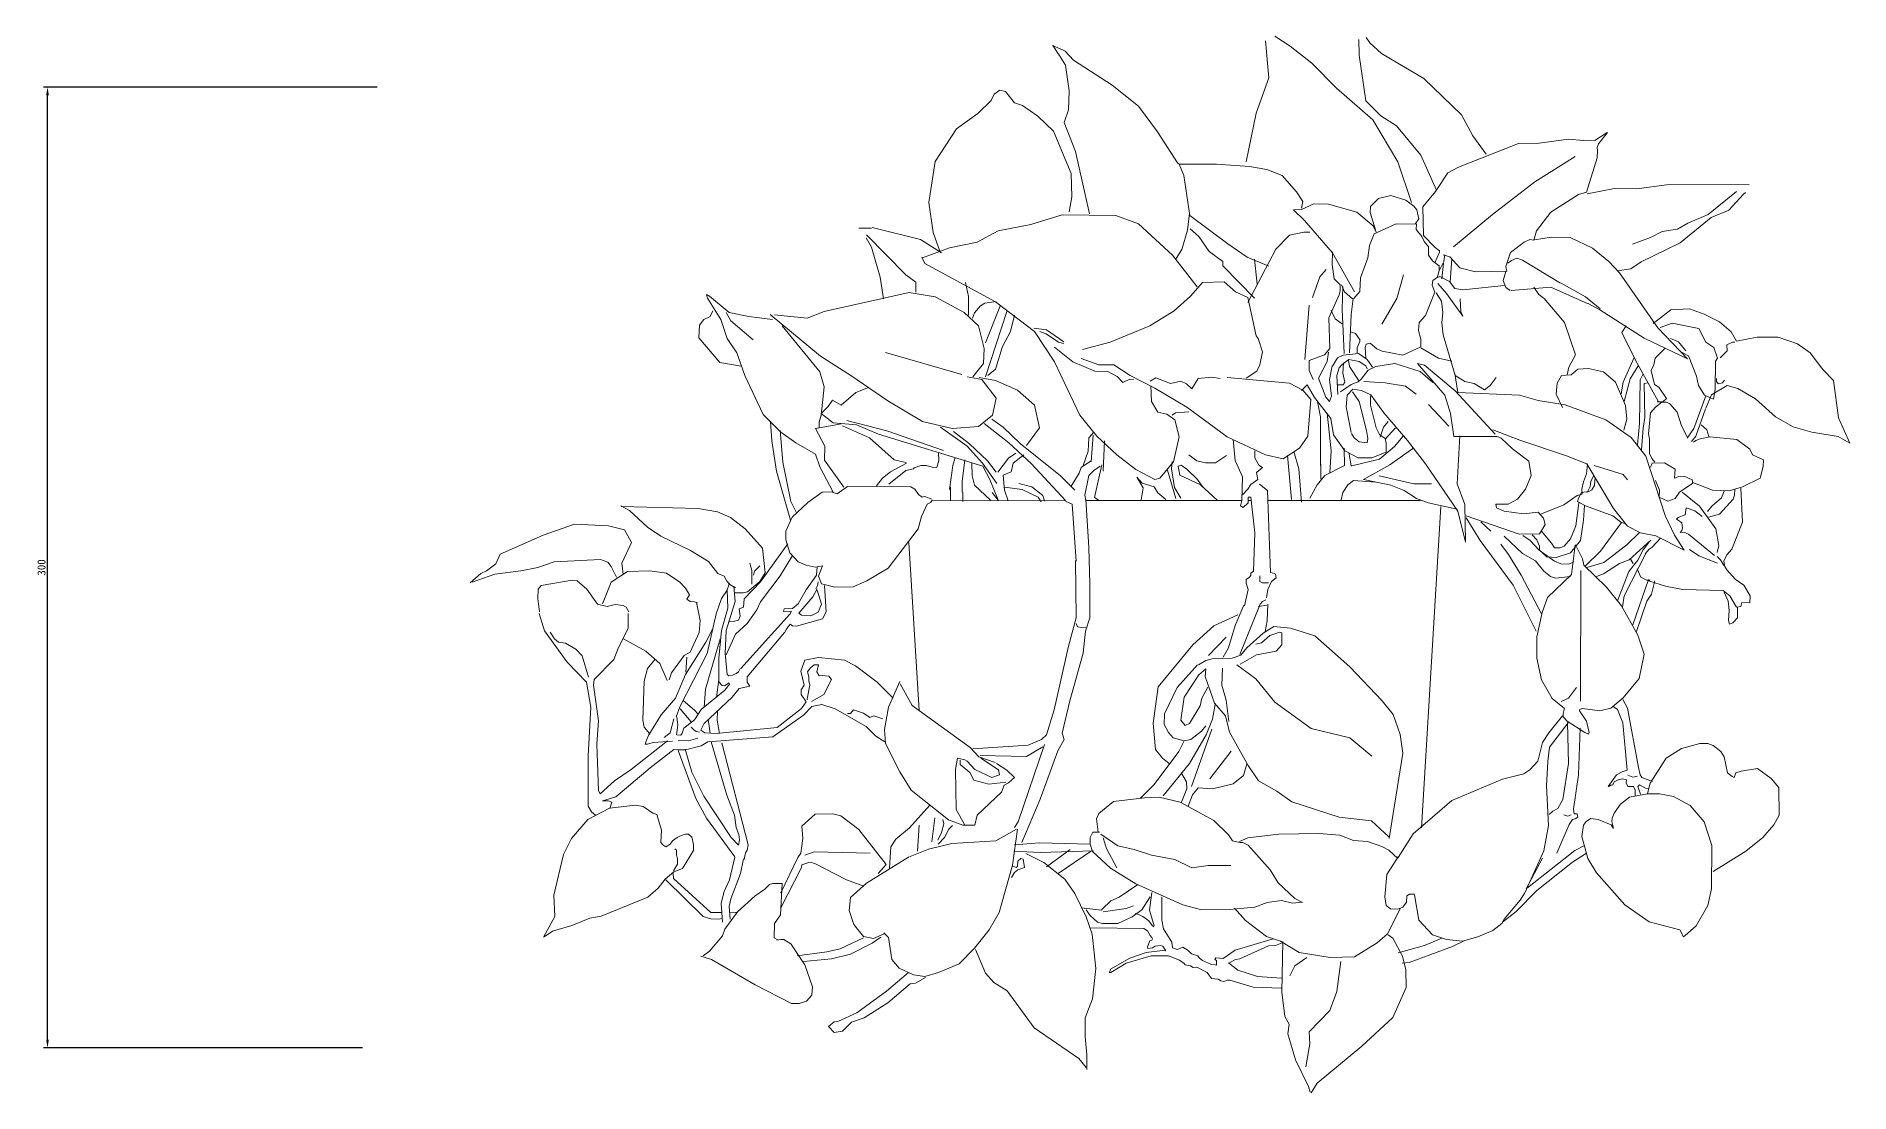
# Model space of a CAD drawing. Header units: millimetres. Extents: x -63086 to 83971, y -129912 to 13382.
# Drawn here: x 47505 to 48071, y -40457 to -40127 of the extents above; entities that cross this region are included whole.
import ezdxf

# ---------------------------------------------------------------- set-up
doc = ezdxf.new("R2010")
doc.units = ezdxf.units.MM
doc.layers.get('0').update_dxf_attribs({"lineweight": 0})
doc.layers.add('観葉植物', color=92, linetype='Continuous', lineweight=9)
doc.styles.get("Standard").update_dxf_attribs({"font": 'MS Mincho.ttf'})
doc.dimstyles.new('ISO-25', dxfattribs={"dimtxt": 2.5, "dimasz": 2.5, "dimexe": 1.25, "dimexo": 0.625, "dimtad": 1, "dimtxsty": 'Standard', "dimcen": 2.5, "dimadec": 0, "dimazin": 0, "dimtfac": 1, "dimtmove": 0, "dimatfit": 3, "dimfxl": 1, "dimarcsym": 0})

# ---------------------------------------------------------------- blocks, each defined once
blk = doc.blocks.new('*D1045')
at = {"layer": 'Defpoints', "color": 0, "ltscale": 10, "transparency": 16777216}
for p in [(47508.05, -40142.64), (47611.65, -40142.64), (47607.12, -40442.64)]:
    blk.add_point(p, dxfattribs=at)
at = {"layer": '観葉植物', "color": 0, "lineweight": -2, "ltscale": 10, "transparency": 16777216}
for p, q in [((47611.03, -40142.64), (47506.8, -40142.64)), ((47508.05, -40440.14), (47508.05, -40145.14)), ((47606.49, -40442.64), (47506.8, -40442.64))]:
    blk.add_line(p, q, dxfattribs=at)
at = {"layer": '観葉植物', "color": 0, "ltscale": 10, "transparency": 16777216}
for points in [[(47507.63, -40145.14), (47508.46, -40145.14), (47508.05, -40142.64)], [(47507.63, -40440.14), (47508.46, -40440.14), (47508.05, -40442.64)]]:
    blk.add_solid(points, dxfattribs=at)
at = {"layer": '観葉植物', "color": 0, "ltscale": 10, "transparency": 16777216, "insert": (47506.17, -40292.64), "char_height": 2.5, "attachment_point": 5, "rotation": 90}
blk.add_mtext('300', dxfattribs=at)
blk = doc.blocks.new('ポトス（CAD素材.com）')
at = {"color": 0, "linetype": 'ByBlock', "lineweight": -2}
for points in [[(-36.64, 266.59), (-40.69, 268.37)], [(-38.69, 265.4), (-40.64, 268.37)], [(-36.74, 266.59), (-34.21, 263.79), (-22.04, 256.04), (-13.86, 249.41), (-7.88, 241.44), (-1.69, 231.71), (-1.02, 231.26)], [(25.84, 269.83), (26.82, 258.25), (22.93, 247.27), (19.74, 232.05)], [(71.43, 219.31), (67.18, 232.05), (59.39, 245.15), (48.06, 255.06), (40.27, 262.85), (33.55, 268.16), (28.78, 271.27)], [(79.3, 223.21), (74.33, 234.14), (66.72, 243.27), (61.88, 246.45), (57.18, 251.15), (55.1, 265.39), (54.99, 270.29)], [(57.3, 270.88), (58.42, 269.26), (62.02, 265.94), (75.29, 258.06), (87.05, 246.72), (90.64, 240.22), (94.79, 234.42)], [(-29.12, 215.77), (-33.55, 235.25), (-37.09, 244.32), (-35.76, 248.3), (-35.54, 254.27), (-36.65, 262.24), (-38.7, 265.63)], [(-75.81, 203.83), (-78.02, 210.02), (-79.35, 219.31), (-77.36, 232.15), (-70.72, 242.33), (-64.08, 247.19), (-59.88, 251.18), (-58.99, 253.17), (-57.22, 254.49), (-55.45, 254.05), (-52.58, 250.51), (-50.14, 249.63), (-45.28, 246.31), (-40.41, 241.66), (-34.88, 228.39), (-34.66, 221.08), (-35.54, 216.44)], [(78.7, 200.56), (80.22, 203.88), (80.22, 204.3), (78.83, 205.27), (75.24, 209), (74.96, 217.99), (78.97, 222.83), (82.84, 228.64), (86.16, 230.43), (104.83, 237.76), (111.33, 237.9), (120.46, 239.14), (125.21, 238.77)], [(132.63, 241.25), (128.71, 238.76), (125.24, 238.79)], [(129.56, 235.62), (129.49, 236.56), (129.86, 237.71), (132.66, 241.22)], [(81.32, 203.05), (83.4, 202.36), (86.58, 198.9), (91.42, 197.66), (101.24, 197.94), (100.96, 199.32), (102.34, 203.74), (106.63, 206.92), (108.43, 207.75), (109.67, 207.62), (110.5, 210.52), (114.93, 216.33), (123.64, 221.86), (126.13, 222.55), (129.45, 233.34), (129.52, 235.66)], [(84.56, 205.51), (96.73, 215.61), (110, 225.84), (122.59, 233.72)], [(37.09, 217.54), (37.44, 219.66), (35.51, 222.69), (31.07, 227.8), (26.28, 229.63), (20.8, 230.64), (10.54, 231.34), (-1.15, 231.34), (0.27, 227.8), (2.16, 215.31), (14.07, 206.4), (20.09, 202.31), (26.82, 199.48)], [(72.61, 212.59), (73.72, 214.25), (73.16, 217.02), (72.2, 218.26), (69.71, 220.06), (65.01, 221.58), (61.13, 220.61), (58.64, 218.13), (58.51, 216.19), (60.17, 210.8)], [(126.32, 222.11), (134.89, 223.77), (141.81, 223.63), (151.07, 224.87), (176.93, 225.01)], [(175.83, 222.48), (175.13, 221.97), (170.57, 216.99), (165.04, 214.64), (155.36, 206.76), (143.19, 200.81), (140.01, 198.6), (135.72, 198.05)], [(140.5, 206.3), (146.17, 208.38), (149.76, 210.31), (154.6, 211.01), (157.78, 212.94), (164.14, 215.57), (172.99, 222.76)], [(-81.34, 202.06), (-72.93, 205.15), (-64.3, 206.92), (-57.67, 210.46), (-47.49, 212.46), (-37.75, 215.55), (-20.94, 215.33), (-13.86, 212.68), (-3.24, 202.94), (4.51, 192.99)], [(2.07, 216), (1.41, 210.69), (-0.36, 204.71), (-2.13, 201.84)], [(60.44, 210.11), (59.47, 212.04), (54.36, 216.33), (45.51, 218.82), (40.94, 218.96), (37.07, 217.16), (34.58, 217.02), (38.04, 213.7), (46.75, 203.61), (53.67, 191.44)], [(-97.28, 211.33), (-101.25, 211.33)], [(-97.09, 211.54), (-82, 207.81), (-75.37, 203.61)], [(22.43, 189.45), (12.47, 199.62), (12.47, 200.95), (8.27, 204.05), (4.95, 208.69), (2.29, 211.13)], [(20.35, 188.14), (29.06, 204.73), (33.34, 209.16), (37.77, 210.13), (39.71, 210.13)], [(53.39, 189.36), (55.33, 191.58), (55.46, 195.86), (57.81, 202.08), (58.37, 205.96), (59.75, 209.55), (66.66, 212.73), (73.03, 212.59), (72.89, 210.94), (74.69, 208.72), (75.38, 207.2), (76.76, 205.54), (76.76, 202.91), (78, 201.12), (80.08, 199.6), (80.08, 198.21), (79.53, 196), (78.14, 195.03), (77.87, 193.51), (78.7, 191.3), (75.79, 184.11), (73.86, 181.9), (73.58, 179.41), (74.41, 176.64), (74.41, 174.29), (68.74, 171.66), (62.24, 172.91), (60.58, 173.6), (58.51, 175.4)], [(-93.51, 189.22), (-94.61, 196.08), (-97.27, 205.38), (-98.96, 208.34)], [(-83.47, 191.32), (-83.47, 194.52), (-86.58, 196.77), (-98.85, 209.22)], [(109.86, 207.73), (115.12, 208.56), (121.07, 208.42), (127.98, 205.1), (133.1, 200.95), (136.41, 197.36), (148.45, 180.21), (157.71, 170.53), (144.16, 177.03), (130.33, 185.88), (126.6, 187.81)], [(-10.05, 162.05), (-9.83, 157.19), (-7.84, 153.87), (-4.96, 153.2), (-2.53, 151.43), (-1.2, 146.12), (-2.97, 138.38), (-7.18, 133.29), (-8.72, 132.85), (-14.7, 135.95), (-20.67, 140.59), (-26.87, 146.35), (-32.18, 152.98), (-40.14, 169.58), (-46.34, 179.09), (-58.51, 188.38), (-80.63, 200.33), (-81.52, 202.32)], [(22.4, 201.68), (23.23, 193.8)], [(40.67, 164.08), (39.43, 166.84), (39.43, 170.03), (44.27, 171.82), (45.93, 173.76), (45.65, 183.3), (48.83, 190.49), (49.11, 191.74), (49.11, 193.67), (47.31, 195.47), (46.62, 200.03), (46.76, 203.9)], [(44.76, 198.39), (42.83, 196.18), (40.48, 189.68)], [(81.87, 202.97), (81.55, 200.92), (80.14, 198)], [(81.44, 200.44), (80.95, 195.52)], [(84.09, 201.73), (83.49, 194.55)], [(101.57, 200.4), (102.67, 201.23), (104.33, 201.92), (106.13, 201.37), (118.02, 194.18)], [(-67.96, 194.41), (-66.99, 189.98), (-66.99, 184.18)], [(19.82, 164.49), (23.14, 166.7), (24.02, 168.69), (24.91, 172.67), (23.58, 176.88), (22.91, 177.76), (20.26, 189.71), (16.5, 191.48), (12.96, 194.58), (6.1, 194.36), (2.34, 190.15), (-2.75, 185.51), (-10.27, 180.86), (-22.66, 175.77), (-31.4, 173.45)], [(49.52, 193.67), (50.49, 191.46), (52.98, 189.25)], [(50.36, 172.23), (49.81, 186.06), (49.94, 193.11)], [(62.21, 181.38), (66.91, 189.4), (68.99, 196.73)], [(79.01, 195.69), (80.25, 196.24), (83.29, 194.72), (84.95, 192.51), (87.44, 192.1), (100.44, 193.48)], [(86.66, 189.3), (86.84, 185.32), (87.44, 183.85), (82.43, 190.94), (79.66, 194.05)], [(102.26, 191.82), (100.88, 192.79), (100.05, 195), (100.88, 197.77)], [(102.54, 191.82), (114.98, 192.93), (126.6, 187.68)], [(109.7, 192.92), (111.23, 190.57), (112.88, 189.33), (119.25, 181.86), (122.7, 171.77), (120.63, 167.9), (120.08, 165.54)], [(118.22, 194.13), (125.83, 189.9), (130.41, 186.09)], [(-147.75, 190.03), (-148.83, 190.58)], [(-148.37, 189.38), (-148.49, 189.48), (-148.83, 190.52)], [(-109.23, 128.84), (-113.43, 136.81), (-114.76, 140.79), (-120.96, 144.33), (-125.6, 147.65), (-131.13, 153.18), (-136.89, 165.35), (-139.32, 172.43), (-142.42, 176.85), (-144.41, 182.83), (-148.53, 189.52)], [(-147.86, 190.05), (-141.75, 185.04), (-135.56, 183.71), (-128.26, 182.83)], [(-65.64, 164.91), (-62.32, 169.11), (-62.1, 173.76), (-63.87, 180.84), (-68.3, 185.04), (-77.37, 189.91), (-85.56, 191.24), (-112.11, 185.26), (-117.42, 183.27), (-127.59, 184.22)], [(-65.74, 183.21), (-65.05, 184.87), (-63.26, 187.08), (-61.87, 187.91), (-58.28, 188.46)], [(-61.66, 175.53), (-57.01, 187.25)], [(38.13, 170.32), (39.51, 187.33)], [(53.26, 189.38), (52.57, 184.4), (52.02, 172.37)], [(97.95, 164.72), (96.01, 162.23), (94.22, 160.84), (91.04, 162.78), (88.13, 163.47), (85.09, 165.27), (81.36, 177.99), (80.94, 181.72), (81.22, 185.04), (80.8, 188.5), (79.14, 191.13)], [(-137.99, 168.23), (-144.63, 169.33), (-151.27, 177.08), (-151.05, 181.06), (-149.72, 182.83), (-147.73, 183.71), (-146.84, 185.48)], [(-134.29, 176.44), (-141.2, 182.41), (-142.67, 185)], [(-128.92, 184.38), (-113.21, 171.32), (-103.7, 165.35), (-92.19, 157.38), (-81.35, 150.97), (-72.06, 148.75), (-63.87, 149.42), (-59.45, 152.96), (-58.34, 158.27), (-62.77, 164.02), (-67.41, 164.91)], [(-61.66, 164.91), (-55.02, 185.26)], [(-60.97, 165.31), (-58.54, 167.31), (-56.33, 174.39), (-53.89, 179.03), (-52.57, 184.12)], [(49.81, 181.49), (47.59, 183.02), (46.35, 185.64)], [(163.43, 155.14), (165.23, 159.29), (170.07, 162.19), (173.38, 161.22), (178.92, 158.04), (185.14, 152.37), (190.67, 149.33), (196.48, 147.67), (204.78, 146.29), (208.37, 144.21), (204.91, 152.1), (203.25, 163.71), (199.94, 167.17), (196.06, 172.42), (192.05, 175.19), (185.97, 177.26), (179.47, 177.26), (172.97, 176.02), (171.31, 178.92), (167.72, 182.1), (162.88, 184.45), (158.31, 186.11), (152.5, 185.84), (146.97, 181.55)], [(149.19, 180.31), (152.92, 181.69), (161.22, 180.03), (163.43, 175.74), (165.92, 174.08), (167.02, 170.76), (166.47, 169.8), (166.33, 160.95), (165.78, 157.9), (163.01, 159.15), (161.08, 162.19), (160.52, 165.09), (158.04, 171.46)], [(-125.16, 180.84), (-113.43, 166.46), (-112.11, 161.81), (-112.99, 152.96), (-113.65, 150.75), (-113.65, 148.98)], [(-37.2, 175.81), (-42.65, 179.59), (-46.54, 180.08)], [(-37.14, 175.27), (-38.87, 175.7), (-42.71, 178.35), (-44.65, 179.05)], [(55.19, 176.64), (53.94, 178.44), (52.42, 178.99)], [(54.51, 172.37), (54.51, 174.03), (55.34, 175.96), (55.34, 176.65)], [(138.54, 180.86), (137.15, 178.78), (141.58, 169.93), (148.49, 157.35)], [(152.41, 176.89), (154.92, 175.85), (157.16, 173)], [(167.88, 170.84), (170.04, 173), (169.96, 174.9), (171.77, 175.77), (172.46, 175.77)], [(-69.09, 165.58), (-92.95, 172.49)], [(-15.35, 164.19), (-16.73, 164.1), (-18.72, 163.15), (-20.53, 165.05), (-23.47, 166.52), (-27.45, 166.69), (-34.36, 169.63), (-40.15, 174.21)], [(-31.77, 170.6), (-26.2, 168.69), (-21.56, 168.69), (-16.47, 165.37), (-8.72, 161.39), (1.23, 155.42), (13.84, 146.12), (25.79, 140.59), (31.32, 139.27), (36.41, 142.58), (39.07, 146.35), (39.95, 157.85), (37.52, 160.73), (33.31, 162.94), (13.84, 164.71)], [(46.62, 168.36), (45.8, 164.07), (46.49, 158.82), (45.8, 157.16), (44.69, 158.54), (42.34, 164.49), (45.1, 169.74), (45.52, 172.64)], [(46.76, 168.22), (48.28, 170.85), (50.08, 171.68), (54.92, 172.23), (57.55, 170.29), (59.21, 167.94)], [(48.42, 159.37), (48.15, 165.31), (48.84, 167.67), (49.81, 168.77), (51.88, 170.29), (55.06, 169.74), (57.13, 168.36), (57.55, 167.39)], [(51.74, 170.15), (52.02, 168.08), (55.06, 163.52)], [(58.38, 175.41), (57.27, 175.13), (57, 174.03), (57.13, 170.71)], [(74.39, 173.94), (79.92, 170.76), (84.07, 169.8)], [(141.02, 170.9), (137.56, 163.21), (136.96, 159.58)], [(150.71, 173.81), (147.53, 170.76), (147.11, 168.69), (146.28, 166.89), (147.39, 162.47), (148.77, 161.64), (151.12, 158.18), (150.02, 157.07), (148.22, 157.07)], [(158.01, 171.43), (155.42, 172.81)], [(-63.65, 164.69), (-58.56, 163.8), (-51.7, 160.7), (-46.39, 156.06), (-44.84, 148.98), (-48.83, 143.44)], [(11.66, 164.34), (9.04, 164.76), (4.75, 164.34), (2.81, 161.16), (1.15, 162.68), (-0.64, 163.51), (-3.83, 162.82), (-8.39, 164.62), (-10.19, 163.51)], [(50.22, 169.32), (49.94, 166.01), (50.64, 163.24), (50.08, 162.41), (48.28, 162.41)], [(49.22, 160.25), (52.54, 162.47), (54.75, 163.3), (55.72, 164.13), (57.94, 167.03), (60.29, 168.14), (66.23, 169.1), (74.11, 166.62), (78.12, 163.16)], [(88.5, 121.54), (105.09, 115.73), (111.45, 115.87), (113.25, 118.77), (112.7, 120.71), (111.04, 122.64), (106.47, 122.09), (100.39, 122.92), (98.04, 124.02), (97.76, 125.13), (101.63, 125.13), (104.54, 126.65), (107.03, 129.83), (108.82, 134.12), (108.13, 138.54), (103.02, 142.42), (99.42, 145.73), (98.18, 146.29), (84.62, 146.29), (83.66, 153.48), (81.86, 159.15), (73.28, 169.1), (75.5, 168.55), (85.04, 160.53), (97.62, 146.98)], [(85.01, 165.96), (85.97, 160.01), (105.2, 159.18), (111, 157.52), (119.44, 156.14), (132.16, 151.44), (140.04, 145.91), (144.61, 140.1), (150.69, 121.57), (153.6, 115.49), (156.64, 110.78), (147.79, 115.21), (142.95, 116.18), (138.94, 118.25), (134.51, 123.78), (126.22, 137.75), (119.85, 140.24), (105.33, 145.08), (96.9, 148.4)], [(118.58, 155.31), (116.65, 159.46), (116.92, 162.92), (118.31, 165.27), (121.35, 165.54), (123.42, 167.34), (126.74, 167.48), (131.44, 166.51), (135.18, 163.19), (138.36, 156), (138.77, 151.72), (137.8, 148.26)], [(142.23, 168.39), (139.81, 164.33), (137.91, 157.24)], [(143.79, 165.8), (142.84, 163.98), (142.66, 150.33), (142.06, 143.67)], [(169.26, 163.84), (168.57, 162.98), (167.28, 162.72), (166.76, 163.41), (166.76, 164.36)], [(-57.6, 126.19), (-60.33, 132.82), (-62.54, 137.03), (-95.07, 146.98), (-101.93, 149.86), (-109.23, 150.52), (-112.99, 153.4), (-110.78, 155.61), (-109.45, 157.6), (-106.8, 156.06), (-102.15, 160.04), (-98.17, 161.59)], [(37.08, 160.61), (38.88, 162.41), (41.09, 158.4), (46.21, 151.9), (47.04, 146.78), (50.64, 141.81), (54.78, 139.59), (59.07, 139.59), (63.5, 141.39), (63.5, 144.16), (63.22, 145.68), (61.42, 146.92), (60.45, 149), (58.66, 156.05), (58.66, 158.95)], [(52.54, 147.53), (51.02, 155.55), (51.3, 159.15), (53.1, 161.08), (55.86, 160.67), (58.76, 159.29), (62.77, 153.62), (70.24, 145.04), (75.77, 137.71), (85.87, 122.92), (88.36, 113.24), (88.08, 124.99), (85.73, 131.49), (86.56, 146.43)], [(52.99, 160.2), (55.06, 157.16), (57.41, 148.17), (57.83, 145.68), (57.55, 144.3), (55.06, 144.57), (53.54, 145.82), (52.71, 147.2)], [(56.54, 163.46), (63.18, 163.04), (69.54, 161.94), (72.86, 159.45)], [(145.26, 163.03), (144.13, 162.86), (144.39, 152.23), (143.79, 148.86), (143.27, 142.12)], [(163.37, 158.94), (159.66, 148.74), (157.58, 145.71)], [(1.9, 153.98), (-2.26, 153.71), (-3.34, 152.9)], [(42.06, 157.16), (43.03, 152.45), (43.03, 137.24)], [(45.1, 153.56), (46.35, 141.81), (45.93, 134.89)], [(76.73, 156.27), (83.09, 149.49)], [(157.53, 146.18), (155.8, 149.64), (154.42, 153.87), (152.17, 156.47), (151.13, 156.98), (149.66, 156.98), (147.68, 155.43), (146.12, 153.61), (145.52, 147.13), (145.77, 145.49), (145.77, 140.91), (146.55, 139.35), (147.5, 138.23)], [(163.29, 154.88), (160.26, 146.32), (158.96, 144.68)], [(-122.64, 120.12), (-126.93, 135.47), (-128.45, 144.88), (-128.86, 151.1)], [(-125.82, 148.19), (-124.99, 138.24), (-122.5, 125.93), (-120.84, 122.61)], [(-105.91, 130.39), (-111.93, 138.89), (-111.88, 143.22), (-114.76, 148.75), (-106.65, 150.25)], [(-106.35, 149.64), (-97.95, 145.88), (-90.2, 139.02), (-86.44, 138.13)], [(-74.8, 141.94), (-92.44, 148.07), (-104.97, 151.27)], [(-58.12, 131.63), (-62.62, 137.93), (-67.37, 143.29), (-75.75, 149.17)], [(-58.38, 135.16), (-61.06, 138.7), (-66.67, 143.97), (-71.69, 147.86)], [(-36.69, 126.28), (-47.28, 137.69), (-54.36, 144.33), (-62.1, 150.3)], [(-33.78, 129.51), (-38.21, 133.93), (-50.82, 144.11), (-56.13, 149.2), (-59.67, 151.63)], [(-27.79, 147.61), (-29.33, 145.84), (-29.56, 141.64), (-31.1, 137.22)], [(61.7, 146.09), (62.67, 149.14), (64.19, 150.93)], [(63.22, 145.4), (66.4, 149)], [(161.99, 149.95), (163.72, 148.39), (164.32, 146.23)], [(-28.01, 146.73), (-28.67, 138.32)], [(-24.47, 144.96), (-24.91, 135.45)], [(15.68, 145.36), (16.37, 138.79), (18.61, 133.69), (18.44, 126.26), (18.01, 124.61), (18.87, 124.1), (20.43, 125.57), (20.43, 127.29), (21.29, 127.29), (22.5, 116.14), (22.07, 104.22), (21.21, 103.61), (21.21, 102.83), (20.86, 102.32), (19.82, 101.62), (19.82, 100.41), (20.43, 98.51), (19.31, 93.33)], [(18.61, 128.07), (20.34, 129.8), (21.29, 131.27), (23.45, 132.82), (23.02, 134.99), (24.92, 136.63), (23.71, 137.32), (22.5, 139.57), (22.5, 141.81)], [(39.71, 127.01), (41.92, 131.16), (44.41, 134.06), (50.5, 137.24), (50.36, 142.64)], [(68.89, 146.37), (66.12, 143.19), (61.42, 139.18), (52.85, 137.1), (52.57, 137.1), (51.88, 141.25)], [(71.9, 142.55), (64.71, 137.44), (56.41, 132.87), (64.99, 131.08), (69.14, 129.42), (73.01, 126.93), (76.6, 125.55), (85.73, 123.61)], [(159.6, 144.45), (160.29, 145.06), (161.59, 145.58), (164.7, 146.18), (173.09, 145.32), (177.15, 142.29), (178.01, 140.56), (181.38, 139.01), (181.3, 136.93), (180.35, 133.3), (174.9, 130.54), (170.67, 129.33), (165.48, 129.5), (159.34, 131.92)], [(-95.73, 130.84), (-93.84, 133.22), (-91.3, 135.27), (-86.38, 137.92)], [(-91.84, 131.38), (-86.55, 135.65), (-84.17, 136.14), (-83.95, 136.46), (-81.85, 137.16), (-80.06, 137.22), (-78.28, 136.68), (-76.82, 136.62), (-76.23, 138.73), (-76.34, 141.16)], [(-72.94, 129.73), (-71.84, 137.25), (-71.17, 139.68)], [(-68.96, 128.84), (-68.96, 132.16), (-68.08, 139.02)], [(-65.97, 138.02), (-65.8, 133.97), (-65.05, 131.11), (-60.1, 126.34)], [(-57.86, 135.08), (-54.49, 139.49), (-52.16, 141.05)], [(-49.71, 140.57), (-53.03, 137.91), (-53.69, 135.26), (-56.13, 134.15), (-55.69, 129.51), (-54.63, 126.15)], [(-28.89, 138.54), (-31.77, 136.55), (-32.43, 134.78), (-34.87, 130.8)], [(-25.79, 136.99), (-27.79, 135.67), (-29.33, 134.12), (-30.66, 127.92), (-30.32, 126.3)], [(-25.35, 137.44), (-27.56, 127.26), (-26.14, 126.28)], [(-0.64, 126.97), (-2.64, 130.32), (-3.56, 136.21), (-3.29, 138.48)], [(10.76, 126.39), (5.49, 131.14), (-0.91, 134.16), (-1.43, 137.02), (-0.56, 137.28), (1.25, 136.07), (4.62, 132.87), (6.26, 130.45)], [(1.9, 140.53), (4.33, 138.69), (7.03, 138.04), (10.22, 137.99), (13.67, 140.31)], [(33.9, 126.6), (32.66, 140.29)], [(34.73, 141.53), (36.25, 136.14), (37.08, 125.77)], [(43.07, 137.58), (43.16, 132.91)], [(111.58, 121.95), (119.01, 124.89), (123.25, 127.83), (124.8, 128.26), (124.71, 129.81), (125.15, 132.15), (126.1, 134.65), (126.44, 137.77)], [(128.54, 137.26), (137.53, 134.4), (138.91, 132.76)], [(146.14, 136.72), (146.66, 137.93), (150.46, 138.02), (153.83, 136.03), (153.66, 133.26), (154.95, 133.78), (156.59, 133.87), (159.1, 132.74), (159.36, 131.71), (155.21, 128.86), (153.83, 126.87), (151.58, 126.09), (148.82, 127.3), (148.9, 129.55), (147.69, 132.57)], [(-78.46, 126.65), (-80.62, 127.51), (-81.48, 127.34), (-82.6, 128.12), (-83.73, 129.84), (-85.02, 130.54), (-104.82, 130.62), (-108.01, 128.38), (-109.92, 128.98), (-112.68, 128.89), (-117.18, 125.61), (-122.1, 121.03), (-124.09, 116.71), (-124, 114.03), (-122.79, 109.97), (-120.2, 107.11), (-117.69, 106.08), (-114.93, 105.47), (-112.6, 105.82), (-113.89, 102.62), (-112.94, 100.29), (-108.71, 99.25), (-103, 99.34), (-98.77, 101.15), (-92.03, 105.13), (-82.69, 117.4), (-81.65, 121.29), (-79.84, 125.18), (-78.89, 125.61), (-78.2, 126.39)], [(-72.65, 130.51), (-72.65, 126.22)], [(-44.32, 125.85), (-45.19, 127.32), (-50.2, 129.74), (-55.73, 130.43)], [(-51.24, 131.55), (-47.18, 130.51), (-43.8, 127.84), (-43.2, 126.11)], [(-5.32, 126.56), (-7.82, 128.63), (-8.95, 130.54), (-12.75, 131.66), (-14.39, 133.56), (-12.4, 130.19), (-13.01, 126.47)], [(-2.21, 126.92), (-4.8, 135.72)], [(23.97, 131.36), (26.48, 129.37), (27.43, 103.79), (28.29, 103.61), (28.9, 103.27), (29.16, 102.14), (27.69, 100.93), (26.57, 98.51), (26.13, 95.83)], [(60.27, 132.05), (53.36, 132.57), (51.54, 131.18), (49.99, 128.76), (49.47, 126.52)], [(77.7, 131.52), (72.17, 131.52), (61.38, 134.01)], [(128.78, 133.36), (128.6, 130.94), (127.74, 129.64), (126.88, 129.12), (124.54, 128.78), (123.59, 126.96), (123.33, 125.93), (125.84, 124.63), (134.31, 121.52), (136.81, 119.53), (138.37, 119.01)], [(128.45, 134.23), (127.5, 132.16), (127.24, 130.6), (126.38, 128.79)], [(-36.64, 126.14), (-78.36, 126.28)], [(-68.78, 128.85), (-68.78, 125.95)], [(-59.54, 128.73), (-57.7, 126.41)], [(-36.63, 126.04), (-34.55, 125.09), (-33.34, 107.29)], [(-30.32, 126.65), (-29.37, 111.61), (-29.11, 100.29)], [(18.44, 126.27), (-30.3, 126.27)], [(21.5, 126.26), (20.43, 126.26)], [(74.27, 126.26), (26.56, 126.26)], [(125.49, 124.72), (125.23, 120.14), (124.28, 113.83), (121.17, 109.94), (116.68, 108.47), (113.74, 108.73), (111.4, 110.8), (111.4, 112.01), (110.63, 114), (109.16, 115.55)], [(123.68, 125.58), (122.81, 118.41), (121.08, 114.26), (119.1, 112.01), (117.89, 111.49), (116.16, 111.49), (115.21, 112.96), (111.92, 116.76)], [(155.99, 128.86), (161.43, 124.53), (166.53, 117.45), (167.48, 112.18), (166.97, 110.01)], [(163.98, 122.82), (165.27, 124.47), (168.3, 127.06), (169.16, 129.22)], [(164.23, 121.09), (167.69, 121.96), (171.93, 126.71), (172.36, 127.92), (172.44, 129.82)], [(174.39, 130.09), (174.83, 119.47), (171.51, 111.06), (169.96, 109.29), (169.08, 107.3), (169.3, 105.53)], [(-175.63, 124.61), (-172.88, 123.2), (-167.31, 117.91), (-163.15, 115.1), (-153.86, 110.62), (-148.25, 107.27), (-145.33, 103.43), (-143.33, 102.62), (-142.47, 101.05), (-141.55, 100.03), (-139.82, 99)], [(-140.03, 97.41), (-137.33, 97.46), (-136.04, 97.73), (-132.2, 100.97), (-130.53, 103.67), (-131.39, 111.4), (-136.79, 117.39), (-141.39, 120.99), (-145.38, 122.77), (-151.49, 123.8), (-175.52, 124.44)], [(80.57, 124.44), (74.59, 23.99)], [(88.52, 120.89), (92.95, 113.83), (103.18, 99.87), (110.37, 85.48)], [(96.26, 116.74), (93.08, 119.64)], [(137.07, 119.44), (130.51, 110.46), (125.75, 105.79)], [(166.14, 109.08), (158.01, 115.74), (156.54, 116.34), (155.42, 116.25), (155.94, 116.95), (156.11, 117.64), (155.94, 119.28), (154.81, 120.14), (154.21, 120.4), (154.81, 120.92), (156.97, 121.79), (157.23, 123.95), (160, 123), (162.25, 121.27)], [(-174.86, 103.15), (-175.28, 106.75), (-172.24, 113.11), (-174.45, 117.12), (-179.43, 118.36), (-190.07, 118.92), (-199.89, 115.46), (-213.31, 109.51), (-214.69, 106.47), (-217.59, 104.26), (-219.39, 103.43), (-222.71, 100.53)], [(100.43, 115.12), (106.13, 109.68), (110.19, 107.43), (112.79, 104.23), (114.86, 102.5), (116.42, 102.07), (121.17, 102.5)], [(106.22, 115.38), (108.55, 113.74), (111.32, 110.8), (116.16, 107.34), (118.06, 106.48), (120.57, 106.39), (122.21, 107.17)], [(142.6, 116.16), (138.72, 112.44), (131.54, 106.91), (126.27, 105.36)], [(146.23, 113.91), (139.49, 107.78), (136.47, 106.57), (131.46, 103.37), (129.21, 102.59)], [(145.8, 113.48), (143.81, 110.89), (142.17, 107.6), (139.32, 104.06), (135.78, 94.98)], [(149.11, 114.44), (146.6, 111.67), (145.74, 111.07), (144.44, 109.6)], [(-222.02, 100.8), (-214.97, 103.29), (-206.81, 104.26), (-201.55, 105.37), (-196.44, 107.16), (-181.92, 107.86), (-179.7, 107.03), (-178.6, 105.64), (-176.94, 102.32)], [(-142.66, 78.08), (-139.81, 84.48), (-136.18, 87.85), (-133.15, 92.08), (-131.94, 94.67), (-125.81, 102.71), (-122, 109.11)], [(-123.47, 112.74), (-131.94, 100.9), (-137.04, 95.54), (-137.3, 92.94), (-138.6, 92.43), (-138.34, 90.18), (-138.86, 88.88), (-140.5, 88.45), (-141.62, 88.36)], [(-85.6, 113.15), (-82.39, 60.73)], [(112.03, 90.88), (105.67, 102.91), (101.8, 109.41), (99.31, 112.59)], [(122.54, 112.31), (121.43, 103.19), (113.96, 95.99), (112.31, 91.29), (110.65, 83.69), (110.65, 77.05), (112.03, 70.27), (115.35, 64.47), (119.22, 61.29)], [(122.68, 112.45), (124.89, 108.02), (125.3, 106.09), (132.36, 99.17), (137.06, 93.37), (142.17, 84.24), (144.11, 78.29), (142.59, 70.69), (137.61, 64.6), (133.74, 61.42), (130.28, 60.59), (124.89, 61.29), (124.2, 61.15)], [(144.77, 109.94), (137.94, 96.45), (137.33, 93)], [(139.75, 108.12), (140.7, 106.57)], [(158.27, 110.98), (161.21, 108.99), (167.09, 106.75)], [(166.91, 108.82), (168.04, 107.7), (169.07, 105.97)], [(-151.63, 94.3), (-152.6, 94.58), (-153.98, 94.72), (-154.95, 95.41), (-154.12, 96.79), (-155.36, 98.87), (-157.16, 100.8), (-161.31, 103.57), (-166.57, 104.26), (-173.48, 104.12), (-178.6, 100.8), (-181.36, 94.03)], [(-114.22, 105.56), (-114.48, 102.97), (-117.68, 98.39), (-120.19, 93.98), (-121.92, 92.51), (-124.6, 92.43), (-124.77, 91.65), (-122.26, 91.73), (-122.78, 90.78), (-138.16, 73.84)], [(-134.63, 100.18), (-134.63, 104.42), (-135.32, 106.75)], [(-134.11, 102.95), (-133.86, 104.24), (-132.21, 105.89)], [(-33.53, 107.55), (-33.31, 89.63), (-35.74, 80.78), (-40.17, 60.87), (-42.6, 53.13), (-44.15, 51.58), (-48.35, 49.81), (-65.61, 48.7)], [(26.81, 100.54), (24.87, 100.54), (24.04, 100.96), (24.04, 102.75)], [(124.2, 63.64), (124.34, 104.43)], [(141.91, 104.92), (143.12, 102.33), (145.02, 101.38), (145.98, 101.38)], [(145.54, 101.21), (150.82, 99.48), (156.09, 98.53), (168.79, 98.18), (170.87, 96.45), (172.94, 93), (174.32, 93.17), (174.67, 94.38), (177.18, 94.29), (177.26, 96.45), (175.27, 99.82), (172.6, 101.73), (169.92, 104.66), (169.31, 105.7)], [(-173.07, 91.54), (-173.89, 92.92), (-174.86, 93.47), (-177.35, 93.75), (-179.84, 93.2), (-182.88, 93.89), (-186.2, 98.59), (-189.24, 101.22), (-190.77, 101.36), (-200.45, 99.7), (-201.41, 98.59), (-201.55, 95.69), (-201, 91.54)], [(-142.37, 98.31), (-144.16, 95.69), (-145.82, 90.85), (-148.59, 78.54), (-157.16, 61.81), (-158.27, 58.76)], [(-141.74, 69.32), (-143.21, 68.37), (-143.9, 68.54), (-144.94, 69.66), (-145.03, 77.01), (-144.16, 85.65), (-142.17, 92.65), (-142.35, 98.36), (-141.83, 99.82), (-141.74, 100.52)], [(-138.29, 73.81), (-138.89, 72.77), (-139.58, 72.25), (-140.71, 71.74), (-141.83, 71.56), (-142.43, 71.91), (-143.04, 78.48), (-142.69, 85.65), (-139.93, 94.73), (-140.27, 99.48)], [(-111.98, 99.77), (-111.46, 91.48), (-112.63, 89.34), (-120.71, 86.98), (-122, 87.15), (-122.69, 87.67), (-123.99, 85.94), (-124.34, 85.08)], [(-114.22, 98.3), (-112.93, 93.9), (-113.96, 91.39), (-116.21, 90.27), (-119.15, 90.44), (-120.01, 91.04), (-115.61, 96.14), (-114.31, 98.65)], [(-114.67, 98.71), (-114.15, 99.75), (-113.98, 100.87)], [(-29.1, 100.7), (-29.1, 89.63), (-30.43, 85.43), (-31.1, 78.57), (-35.3, 63.75), (-37.73, 53.57), (-37.07, 51.58), (-39.06, 48.04), (-44.59, 32.99), (-50.34, 19.5)], [(145.54, 101.64), (140.62, 87.47)], [(147.44, 101.21), (146.41, 97.06), (145.02, 94.81), (141.74, 85.39)], [(169.16, 97.67), (170.37, 94.82), (170.72, 91.97), (170.46, 88.77), (170.8, 87.65), (171.84, 88.08), (173.31, 89.64), (173.31, 92.92)], [(-183.56, 28.03), (-184.8, 29), (-185.77, 30.8), (-185.77, 46.56), (-184.94, 61.77), (-186.32, 69.52), (-192.41, 75.74), (-199.46, 85.56), (-201.12, 90.95)], [(-173.32, 90.95), (-173.32, 86.39), (-176.51, 79.89), (-177.75, 76.57), (-183.97, 70.35), (-184.11, 68.55), (-182.59, 57.49), (-183.14, 50.29), (-182.59, 35.64), (-182.04, 34.67), (-177.61, 38.68), (-172.36, 42.27), (-161.02, 51.26)], [(-160.48, 70.24), (-159.79, 72.45), (-155.78, 77.85), (-153.98, 78.95), (-151.08, 85.04), (-150.8, 88.77), (-151.91, 94.44)], [(19.06, 93.63), (16.3, 87.27), (14.22, 80.21), (12.56, 77.31)], [(25.98, 95.29), (24.87, 94.73), (24.18, 93.9), (17.82, 78.14)], [(26.25, 93.63), (23.63, 93.21)], [(26.53, 93.9), (26.39, 88.65), (25.7, 85.33)], [(-185.7, 71.09), (-187.64, 77.73), (-189.71, 79.8), (-192.89, 81.74), (-195.11, 82.02), (-196.35, 83.12), (-197.73, 85.2)], [(-166.84, 53.1), (-162.97, 59.32), (-158.55, 64.57), (-155.36, 71.9), (-149, 82), (-146.93, 86.14)], [(-90.49, 64.54), (-95.47, 69.52), (-102.25, 74.63), (-105.7, 76.43), (-113.86, 77.26), (-118.15, 76.43), (-119.39, 72.97), (-118.29, 68.55), (-119.26, 67.17), (-119.26, 65.64), (-117.73, 63.43), (-119.12, 61.36), (-126.72, 55.41), (-145.67, 53.48), (-149.4, 53.75), (-150.65, 54.58), (-149.54, 56.66), (-140.83, 64.81), (-138.62, 67.58), (-135.3, 68.27), (-136.13, 69.52), (-136.13, 71.18), (-124.51, 85)], [(-30.3, 86.71), (-31.55, 86.57), (-32.93, 86.85), (-33.34, 87.82)], [(17.13, 90.59), (9.66, 87.13), (3.16, 81.18), (-7.76, 68.05), (-9.28, 56.71), (-8.59, 48.55), (-6.38, 45.78), (-4.31, 44.12)], [(4.88, 74.9), (7.23, 76.29), (9.16, 76.84), (15.39, 76.98), (18.15, 77.95), (19.95, 80.3), (25.07, 84.86), (28.38, 86.94), (33.64, 86.38), (41.24, 84.03), (52.17, 74.35), (62.26, 63.7), (65.72, 59.42), (67.93, 53.19), (68.76, 47.39), (64.48, 20.7)], [(17.92, 75.21), (23.01, 78.09), (29.21, 79.2), (30.98, 81.19), (30.98, 84.95), (30.31, 85.17), (27.22, 84.06), (24.56, 81.85), (22.79, 81.41)], [(-174.72, 83.1), (-167.81, 79.23), (-163.39, 75.36), (-161.17, 70.1)], [(-144.59, 83.03), (-149.17, 67.3), (-149.6, 61.69)], [(13.5, 83.62), (7.97, 77.87)], [(-164.91, 76.74), (-167.26, 73.84), (-168.36, 69.83), (-168.78, 57.66), (-168.36, 55.45), (-166.57, 53.37), (-166.7, 53.23), (-167.26, 52.27), (-167.95, 50.19), (-167.26, 50.19), (-165.46, 50.74), (-159.51, 51.16)], [(-155.28, 72.61), (-155, 77.31)], [(-116.01, 63.49), (-112.14, 65.7), (-109.79, 70.4), (-110.62, 71.37), (-112.69, 71.64), (-113.66, 71.51), (-114.35, 72.75), (-113.8, 74.96), (-115.18, 74.96), (-116.42, 73.86), (-117.25, 72.75), (-116.84, 71.23), (-116.84, 69.99), (-116.56, 68.6), (-117.39, 64.32), (-117.39, 64.04)], [(4.54, 74.96), (-1.82, 67.91), (-5.69, 59.61), (-5.83, 56.29), (-4.44, 53.8), (-3.06, 52.14), (0.4, 51.18), (2.47, 51.59), (5.79, 54.22), (7.17, 55.88)], [(12.39, 73.89), (12.17, 68.58), (13.5, 63.93), (14.38, 57.29)], [(16.82, 74.99), (22.79, 70.57), (28.77, 63.27), (40.05, 55.08), (52.22, 52.2), (59.08, 46.45)], [(-158.07, 58.75), (-157.81, 56.15), (-158.24, 53.13), (-156.86, 52.96), (-156.43, 53.56), (-155.91, 55.12), (-152.54, 57.8), (-150.55, 60.99), (-143.12, 67.04), (-141.56, 69.03)], [(-145.02, 70.42), (-145.71, 64.71)], [(-88.47, 69.72), (-91.93, 61.7), (-93.17, 54.79), (-92.89, 50.36), (-88.47, 41.51), (-84.87, 35.84), (-73.26, 26.58), (-68.7, 24.92), (-64.96, 24.92), (-64.27, 27.96), (-56.66, 35.15), (-55.83, 37.36), (-54.45, 38.05), (-52.65, 39.71), (-55.01, 42.06), (-58.19, 44.14)], [(-58.6, 44.41), (-63.72, 46.21), (-66.48, 49.12), (-84.6, 62.25), (-88.33, 69.03)], [(64.34, 21.25), (58.94, 26.23), (48.85, 27.34), (34.05, 32.18), (29.35, 35.49), (23.68, 38.67), (20.36, 43.51), (14.56, 53.89), (13.31, 59), (9.85, 63.01), (6.95, 71.31), (7.23, 73.66), (5.01, 71.86), (0.45, 64.81), (-0.66, 57.62), (0.73, 55.96), (2.11, 56.65), (5.43, 62.18), (5.98, 64.53), (7.78, 67.99)], [(-157.7, 48.36), (-155.35, 48.36), (-150.51, 49.6), (-148.43, 50.85), (-128.11, 52.51), (-118.56, 59.28), (-115.94, 61.91), (-112.76, 62.6), (-108.61, 61.22), (-98.93, 55.69), (-95.89, 52.65), (-93.12, 50.85)], [(-151.42, 59.53), (-152.54, 60.82), (-156.08, 63.85)], [(10.08, 62.51), (9.25, 57.95), (7.31, 53.11), (2.06, 44.12), (-6.1, 34.03)], [(123.05, 67.86), (120.46, 64.49), (118.21, 63.45)], [(137.49, 64.14), (138.96, 61.46), (142.33, 42.88), (142.85, 40.55), (143.46, 39.77), (146.74, 38.56)], [(-162.08, 52.23), (-160.15, 53.75), (-159.04, 58.04)], [(-153.58, 57.11), (-157.03, 61.25)], [(-148.3, 57.97), (-147.7, 53.65)], [(-145.45, 60.39), (-145.54, 57.71), (-144.76, 53.48)], [(-93.74, 58.09), (-96.51, 59.06), (-97.76, 58.51), (-99.83, 59.89), (-102.87, 60.86), (-103.84, 59.75), (-104.81, 59.75)], [(118.65, 59.04), (114.33, 53.68), (112.34, 50.66), (110.87, 44.87), (108.37, 42.19), (106.55, 40.89), (99.9, 39.25), (84.08, 32.59), (71.98, 22.14), (67.23, 14.79)], [(72.41, 3.13), (73.7, -4.83), (78.02, -9.41), (82.43, -10.88), (87.36, -11.31), (92.2, -10.01), (96.87, -8.02), (99.63, -5.86), (100.41, -4.48), (105.42, 1.48), (106.89, 3.73), (112.77, 16.87), (114.25, 24.73), (113.64, 37.18), (113.99, 44.78), (114.59, 49.28), (120.38, 56.88)], [(120.21, 56.97), (120.47, 44.09), (118.74, 32.85), (117.18, 30.09), (115.63, 29.22), (114.42, 28.19)], [(119.26, 61.46), (118.83, 59.73), (118.83, 58.7), (120.12, 57.31), (125.57, 53.77), (126.78, 53.34), (126.95, 53.86), (126.17, 57.4), (123.93, 60.6), (124.01, 61.12)], [(134.47, 61.98), (135.85, 61.03), (137.49, 56.88), (138.88, 42.02), (137.24, 41.58), (135.51, 40.63), (132.91, 36.92), (133.35, 37.09), (133.69, 37.35), (134.3, 37.52), (134.73, 38.39), (136.03, 38.99), (137.41, 39.34), (138.62, 39.08), (138.53, 38.13), (139.05, 37), (140.78, 36.92), (141.3, 35.79), (141.3, 34.06)], [(-157.64, 51.31), (-154.44, 51.23), (-151.5, 52.01)], [(-153.66, 55.46), (-152.8, 54.6), (-152.11, 54.17), (-150.98, 53.91)], [(0.4, 51.18), (-1.26, 47.86), (-9.01, 37.62), (-13.29, 33.2)], [(9.07, 54.86), (2.66, 36.94)], [(124.1, 55.15), (123.67, 40.55), (122.02, 29.92), (122.28, 28.45), (123.23, 28.36), (123.41, 27.32), (122.54, 26.8), (121.76, 26.63), (120.73, 25.08), (116.84, 16.17)], [(-178.99, 30.11), (-178.44, 32.04), (-179.55, 32.46), (-181.34, 32.46), (-177.2, 33.7), (-166.41, 42.83), (-159.08, 48.5), (-157.56, 48.36)], [(-140, 15.03), (-148.85, 27.06), (-152.17, 33.15), (-157.7, 48.22)], [(-147.33, 50.85), (-142.49, 34.25), (-140.14, 28.03), (-139.58, 24.16), (-138.75, 21.95), (-138.48, 20.29), (-138.89, 18.63), (-141.1, 20.98), (-149.68, 33.98), (-153.41, 41.44), (-155.49, 48.64)], [(-144.01, 50.57), (-135.85, 18.77), (-136.13, 17.11), (-136.68, 16.28), (-137.09, 14.2)], [(-68.22, 25.11), (-70.85, 29.81), (-70.99, 42.25), (-70.43, 45.85), (-68.08, 45.3), (-67.39, 44.88), (-65.04, 42.25), (-59.65, 39.77), (-57.3, 40.59), (-57.57, 42.12), (-63.11, 45.85)], [(-43.71, 49.36), (-48.8, 46.27), (-63.37, 46.58)], [(-43.26, 50.03), (-51.45, 25.91), (-52.56, 24.14)], [(15.05, 48), (8.41, 39.37)], [(145.18, 34.78), (146.05, 37.97), (151.06, 45.84), (155.81, 48.78), (161.52, 50.33), (164.02, 50.33), (165.75, 49.73), (168.09, 47.83), (169.12, 46.18), (170.16, 41.26), (171.63, 40.05), (172.23, 39.79), (172.75, 41.26), (174.48, 41.78), (179.58, 42.55), (183.82, 39.44), (186.24, 36.68), (186.32, 28.03), (184.68, 25.01), (181.22, 21.03), (175.86, 16.8), (165.75, 10.4)], [(-55.33, 38.26), (-60.58, 37.71), (-65.29, 38.95), (-66.53, 41.31), (-69.57, 43.79), (-69.57, 45.18)], [(-0.3, 40.94), (1.09, 38.45), (1.23, 36.24), (-0.43, 32.09)], [(20.03, 43.98), (18.93, 40.39), (15.75, 37.76), (9.25, 36.24), (4.82, 36.52), (3.02, 34.3), (1.64, 30.85)], [(142.09, 40.17), (140.57, 39.9), (139.05, 40.45)], [(134.54, 23.93), (134.05, 25.98), (134.1, 27.01), (134.81, 28.63), (136.7, 31.44), (139.56, 33.65), (145.23, 34.68), (148.9, 34.68), (153.28, 33.81), (158.47, 31.06), (162.9, 25.87), (165.33, 18.47), (165.19, 4.99), (164.07, -0.19), (160.44, -6.59), (156.98, -9.61), (156.38, -9.96), (155.25, -7.8), (145.74, -5.29), (138.05, -0.02), (129.24, 10), (126.56, 14.41), (124.66, 21.33), (125.18, 24.87), (126.04, 25.99), (127.51, 26.94), (129.76, 26.68), (133.82, 24.96), (134.42, 23.92)], [(143.02, 34.52), (142.21, 37), (142.64, 37.43), (144.53, 36.41), (145.66, 36.3)], [(-199.53, -9.97), (-196.94, -8.24), (-190.89, -6.51), (-185.27, -4.18), (-181.73, -3.58), (-167.12, 2.39), (-163.92, 5.15), (-161.76, 8.01), (-159.08, 10.25), (-156.32, 11.38), (-152.86, 16.99), (-152.86, 18.81), (-153.38, 21.14), (-154.5, 22.01), (-155.37, 22.01), (-156.75, 21.66), (-158.05, 21.06), (-159.43, 19.93), (-160.21, 18.89), (-161.59, 18.12), (-162.45, 18.72), (-163.06, 19.5), (-162.89, 23.3), (-164.35, 28.23), (-165.65, 28.57), (-168.59, 30.74), (-171.01, 31.08), (-179.13, 30.13), (-185.87, 26.67), (-190.97, 20.71), (-193.57, 15.7), (-196.59, 2.99), (-196.25, -3.66), (-199.79, -10.14)], [(-95.23, 9.74), (-92.72, 12.59), (-101.28, 23.48), (-106.9, 27.8), (-109.4, 28.41), (-114.85, 28.32), (-119.08, 24.61), (-118.74, 20.72), (-119.34, 16.14), (-120.29, 14.75), (-125.57, 3.69)], [(-79.07, 31.09), (-85.46, 24.09), (-89.7, 20.46), (-91.25, 18.12), (-91.69, 11.47)], [(-26.45, 22.73), (-26.97, 26.88), (-26.27, 28.52), (-21.69, 32.24), (-12.01, 33.45), (-7.35, 33.62), (-0.86, 32.06), (9.68, 26.36), (14.26, 21.87), (15.56, 19.96), (17.8, 19.45), (18.75, 19.45), (20.4, 18.58), (27.31, 10.89), (29.82, 6.83), (35, 1.99), (37.42, 0.69)], [(-93.31, -9.02), (-96.63, -10.54), (-99.81, -9.85), (-102.85, -6.11), (-104.23, -1.83), (-103.82, 2.32), (-98.84, 6.75), (-85.7, 14.9), (-79.48, 17.39), (-72.15, 19.19), (-58.46, 20.02), (-51.96, 23.62)], [(-51.69, 23.62), (-53.21, 12.42), (-57.36, -2.38), (-60.54, -7.77), (-65.1, -13.58), (-69.94, -18.42), (-76.3, -21.19), (-80.59, -22.43), (-84.18, -21.88), (-88.61, -19.8), (-90.96, -17.04), (-91.93, -10.26), (-93.45, -8.74)], [(-82.9, 16.75), (-82.38, 24.88)], [(-78.4, 19.69), (-77.54, 27.21)], [(-76.59, 20.21), (-75.38, 22.54), (-74.69, 25.31), (-75.03, 26.69)], [(-76.42, 18.91), (-74.51, 20.99), (-73.13, 23.67), (-72.01, 24.79)], [(37.25, 0.78), (34.31, 0.52), (30.85, 1.38), (26.36, 0.69), (22.47, -0.78), (13.48, -1.56), (5.53, -1.47), (0, 0), (-14.69, 6.57), (-22.64, 11.49), (-28.26, 16.68), (-28.95, 18.93), (-28.95, 21), (-28.09, 22.73), (-26.01, 22.64)], [(121.35, 28.14), (120.24, 27.73), (119, 28.14)], [(-158.77, 17.52), (-158.21, 17.11), (-158.21, 15.58), (-157.94, 14.34), (-157.94, 12.68), (-159.18, 10.61)], [(-52.65, 18.78), (-44.77, 19.33), (-29.01, 18.91)], [(-35.23, 17.26), (-42.56, 11.86)], [(-25.67, 22.1), (-20.31, 18.38), (-15.21, 17.26), (-9.77, 15.53), (-2.51, 14.15), (2.77, 11.56), (7.95, 12.25), (14.95, 12.25)], [(-24.89, 20.89), (-23.85, 17.61), (-20.66, 11.56)], [(17.71, 19.78), (20.31, 20.9), (29.99, 22.03), (42.52, 22.29), (49.09, 21.77), (53.32, 20.04), (57.73, 19.78), (62.22, 18.23), (64.38, 17.02), (67.15, 14.42)], [(107.67, 5.32), (122.47, 16.93), (125.49, 18.55)], [(-139.98, 14.92), (-141.62, 7.75), (-143.27, 4.2), (-144.22, 0.49), (-143.83, -5.39)], [(-137.3, 14.4), (-138.17, 9.73), (-141.28, 1.87), (-141.8, -0.55), (-141.48, -4.53)], [(-99.72, 5.85), (-105.08, 7.84), (-114.94, 12.85), (-116.58, 13.28), (-119, 12.51), (-119.17, 11.64), (-125.65, -0.98)], [(-118.08, 15.54), (-115.17, 16.51), (-97.75, 16.09)], [(-53.5, 8.48), (-52.55, 10.12), (-51.6, 10.9), (-49.44, 11.68), (-49.87, 14.27), (-50.65, 14.44), (-51.6, 13.58), (-51.68, 12.11), (-51.94, 11.68), (-53.07, 12.11)], [(-27.9, 16.84), (-44.63, 16.29), (-52.79, 16.7)], [(-49.06, 16.01), (-43.39, 13.24), (-36.89, 7.99), (-33.71, 3.57), (-30.25, -3.76), (-28.32, -9.16), (-27.21, -19.94), (-28.18, -29.35), (-30.53, -35.29), (-30.53, -41.1), (-29.98, -46.91), (-29.98, -51.47)], [(-28.59, 16.84), (-38.96, 9.79)], [(72.42, 3.27), (70.78, 3.36), (70, 2.84), (69.83, 0.85), (68.71, -0.7), (67.15, -1.39), (64.9, -1.31), (63.52, -0.27), (63.09, 2.5), (63.69, 9.5), (67.32, 14.94)], [(99.84, -5.43), (104.1, -2.08), (110.64, 4.45), (121.77, 13.36), (126.09, 16.12)], [(112.33, 14.58), (107.31, 5.01)], [(-161.59, 7.75), (-149.84, -3.65), (-147.52, -4.41), (-145.04, -4.5), (-143.99, -4.27)], [(-144.01, -2.4), (-147.53, -2.43), (-159.17, 8.26), (-159.26, 9.73)], [(-149.93, -15.91), (-147.86, -14.45), (-143.88, -9.69), (-143.1, -7.62), (-139.13, -2.17), (-133.68, 2.84), (-130.66, 4.83), (-129.19, 6.38), (-128.07, 6.64), (-125.21, 6.64), (-125.73, -3.12), (-127.55, -5.89), (-127.72, -10.3), (-126.51, -10.99)], [(-14.06, 6.35), (-19.87, 2.34), (-22.5, 1.24), (-25.26, -1.39), (-25.4, -1.67), (-31.76, -0.98)], [(-30.24, -1.53), (-29, -3.33), (-26.65, -5.4), (-25.12, -5.82), (-20.28, -5.82), (-15.86, -3.74), (-12.82, -1.53), (-10.19, 2.48)], [(-9.72, 3.85), (-10.41, -1.68), (-8.94, -6.61)], [(28.21, -10.63), (16.38, -14.2), (12.6, -16.73), (10.33, -16.52), (10.01, -17.06), (10.49, -17.38), (10.55, -18.57), (10.49, -18.89), (10.12, -18.79), (8.98, -18.68), (6.12, -17.38), (5.2, -16.63), (4.71, -15.92), (2.66, -15.28), (1.69, -14.3), (-0.04, -13.28), (-1.77, -13.98), (-3.28, -13.44), (-3.39, -11.71), (-6.09, -7.55), (-6.58, -4.85), (-6.52, 2.5)], [(-141.69, -2.32), (-139.64, -2.4), (-139.16, -2.26)], [(-24.89, -2.19), (-17.72, -1.15), (-15.47, -0.28)], [(-9.03, -6.87), (-9.63, -6.43), (-10.67, -4.97), (-12.48, -3.67), (-14.21, -2.89), (-14.9, -2.72)], [(16.16, -1.05), (19.62, -4.94), (26.18, -9.95), (30.51, -11.33), (36.38, -14.88), (45.98, -16.43), (53.67, -16.26), (60.75, -11.85), (63.95, -9.09), (68.01, -1.05)], [(-126.86, -11.07), (-125.56, -10.82), (-124.69, -10.82), (-122.45, -12.2), (-118.13, -18.77), (-115.71, -25.59), (-115.88, -28.27), (-117.61, -30.09), (-119.85, -30.87), (-122.27, -30.78), (-133.68, -24.99), (-147.25, -17.12), (-150.62, -16.09)], [(-99.8, -10.3), (-107.06, -13.75), (-111.21, -14.7), (-120.55, -15.91)], [(-94.36, -10.12), (-97.04, -12.03), (-103.87, -15.4), (-109.74, -16.87), (-118.56, -17.73)], [(-22.94, -21.11), (-22.56, -20.08), (-16.57, -16.68), (-11.44, -14.9), (-6.31, -14.25), (-5.33, -14.41), (-6.25, -12.95), (-7.01, -12.68), (-8.63, -12.95), (-9.22, -13.28), (-9.49, -13.49), (-10.9, -13.65), (-11.06, -13.11), (-10.3, -11.28), (-9.65, -11.01), (-9.44, -10.63), (-9.65, -10.25), (-10.25, -9.6), (-11, -8.15), (-12.14, -7.39), (-28.78, -7.23)], [(40.08, -58.69), (41.98, -55.76), (55.89, -44.17), (65.57, -35.19), (69.81, -25.85), (69.72, -20.32), (68.6, -16), (65.66, -10.47), (64.19, -9.43)], [(67.27, -15.03), (75.48, -12.71), (80.94, -10.39)], [(68.57, -18.27), (70.73, -18), (84.29, -13.03), (87.85, -11.25)], [(-30.25, -50.78), (-32.46, -48.01), (-46.43, -38.47), (-54.87, -26.86), (-59.02, -24.23), (-61.64, -21.33), (-64.82, -14)], [(30.7, -26.08), (21.95, -25.75), (14.65, -23.49), (13.9, -23.59), (12.76, -23.97), (11.9, -23.7), (11.03, -23.22), (8.98, -23.05), (7.63, -21.16), (4.34, -19.49), (3.2, -19.6), (2.39, -19.11), (0.77, -18.73), (0.39, -18.3), (-1.01, -17.33), (-4.47, -15.92), (-9.92, -15.98), (-17.76, -18.19), (-22.51, -21.11), (-23.05, -21.11)], [(31.07, -11.87), (28.97, -12.68), (26.75, -12.84), (17.84, -16.9), (16.44, -17.11), (14.55, -18.14)], [(31.26, -11.51), (30.91, -27.32), (31.87, -34.84), (33.25, -37.26), (32.82, -40.29), (35.15, -48.41), (39.21, -56.71), (39.82, -58.52)], [(38.74, -16.47), (35, -19.1), (33.48, -22.14)], [(-80.45, -22.71), (-83.49, -24.51), (-85.15, -24.64), (-92.2, -30.59), (-99.53, -35.29), (-103.54, -36.68), (-106.31, -39.44), (-108.94, -39.86), (-110.73, -38.06), (-108.94, -36.54), (-107.83, -36.4), (-101.88, -33.77), (-92.62, -27), (-85.7, -21.19)], [(30.84, -22.89), (23.32, -22.37), (17.19, -20.41), (14.25, -18.14)], [(49.38, -17.71), (48.14, -27.12), (45.93, -33.06), (39.43, -39.7), (39.7, -43.43), (38.46, -50.62)]]:
    blk.add_lwpolyline(points, dxfattribs=at)

msp = doc.modelspace()

# ---------------------------------------------------------------- block references
at = {"layer": '観葉植物', "ltscale": 10}
msp.add_blockref('ポトス（CAD素材.com）', (47862.7851, -40398.0106), dxfattribs=at)

# ---------------------------------------------------------------- dimensions: what is measured, and where the dimension line sits
dim = msp.add_linear_dim(base=(47508.047, -40142.6422), p1=(47607.1194, -40442.6422), p2=(47611.6506, -40142.6422), angle=90, dimstyle='ISO-25', dxfattribs=at)
dim.commit()
dim.dimension.update_dxf_attribs({"geometry": '*D1045', "text_midpoint": (47506.172, -40292.6422)})

doc.saveas('drawing.dxf')
